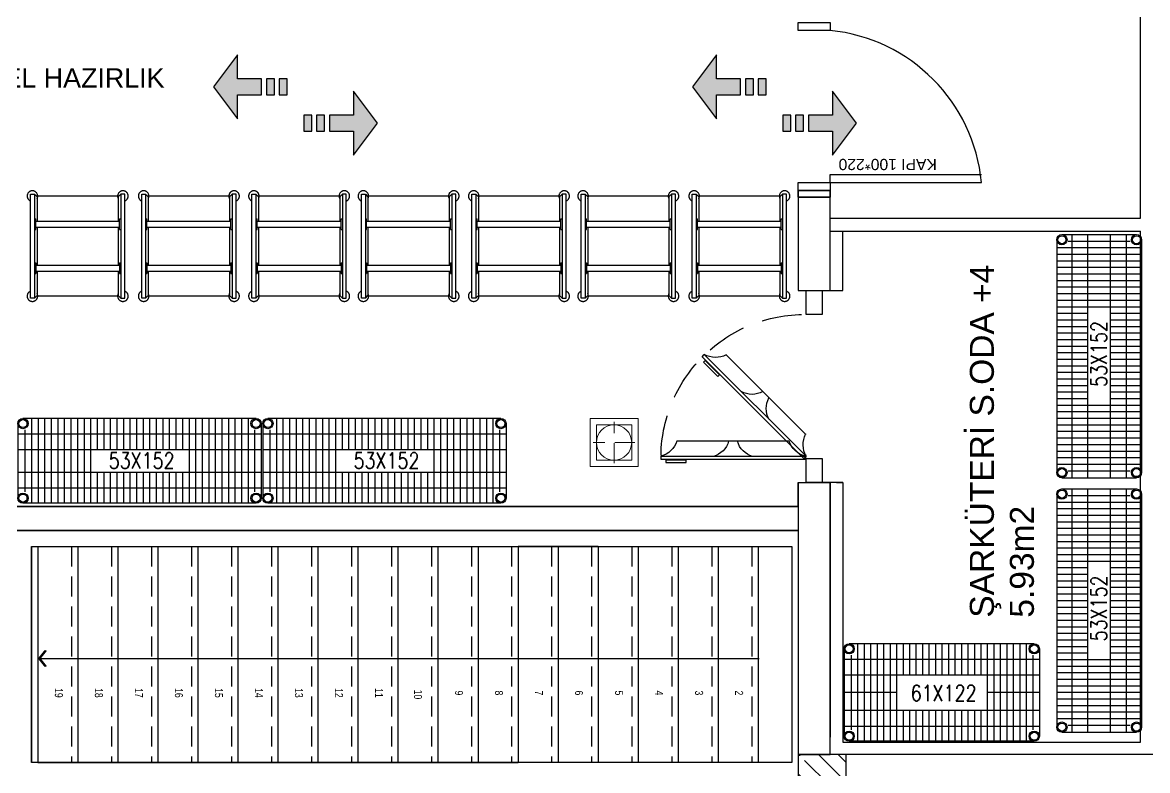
# Model space of a CAD drawing. Header units: millimetres. Extents: x 322668 to 332469, y 13187 to 20117.
# Drawn here: x 327931 to 328633, y 15108 to 15575 of the extents above; entities that cross this region are included whole.
import ezdxf
from ezdxf.enums import TextEntityAlignment as Align

# ---------------------------------------------------------------- set-up
doc = ezdxf.new("R2010")
doc.units = ezdxf.units.MM
doc.header["$LTSCALE"] = 50
doc.header["$MEASUREMENT"] = 0
doc.header["$PDMODE"] = 3
doc.header["$PDSIZE"] = -0.5
for name, pattern in [('DASHED', [0.75, 0.5, -0.25]), ('DASHED2', [0.375, 0.25, -0.125]), ('HIDDEN', [0.375, 0.25, -0.125])]:
    doc.linetypes.add(name, pattern=pattern)
doc.layers.get('0').update_dxf_attribs({"linetype": 'CONTINUOUS'})
doc.layers.get('DEFPOINTS').update_dxf_attribs({"linetype": 'CONTINUOUS'})
for name, color, linetype, lineweight in [('continious2', 253, 'CONTINUOUS', 25), ('GRC-Ekipman', 4, 'CONTINUOUS', 25), ('PLAN', 253, 'CONTINUOUS', 15), ('s-depo', 140, 'CONTINUOUS', 25), ('Tarama', 252, 'CONTINUOUS', 20), ('yerizg-a', 7, 'CONTINUOUS', 15), ('yerizg-b', 7, 'CONTINUOUS', 9)]:
    doc.layers.add(name, color=color, linetype=linetype, lineweight=lineweight)
for name, color, linetype in [('KAPI', 12, 'CONTINUOUS'), ('Kıtc-002 Çizgi', 7, 'CONTINUOUS'), ('Kıtc-034 Soğuk Oda', 1, 'CONTINUOUS'), ('MERDIVEN', 1, 'CONTINUOUS'), ('Mevcut ve İlave Duvar', 7, 'CONTINUOUS'), ('MIM_BA', 3, 'CONTINUOUS'), ('MIM_DOSEME', 7, 'CONTINUOUS'), ('MIM_DUVAR', 4, 'CONTINUOUS'), ('MIM_OLCU-DIS', 1, 'CONTINUOUS'), ('YRNO', 7, 'CONTINUOUS')]:
    doc.layers.add(name, color=color, linetype=linetype)
doc.styles.add('DIMENSIONS', font='apd_dim', dxfattribs={"width": 0.8})
doc.styles.add('OLCU', font='TSIMPLEX.SHX', dxfattribs={"width": 0.7})
doc.styles.add('ROMANS', font='romans.shx')
doc.styles.get("Standard").update_dxf_attribs({"font": 'arial.ttf', "height": 30})
doc.styles.add('style1', font='romand.shx')
doc.dimstyles.new('200-OLCU-DIŞ', dxfattribs={"dimtxt": 30, "dimasz": 10, "dimexe": 0, "dimexo": 0, "dimgap": 10, "dimtad": 1, "dimdec": 1, "dimdsep": 46, "dimtxsty": 'OLCU', "dimblk1": 'DOT', "dimblk2": 'DOT', "dimsah": 1, "dimcen": 0, "dimclrd": 7, "dimclre": 7, "dimclrt": 4, "dimadec": 0, "dimazin": 0, "dimtfac": 1, "dimtdec": 1, "dimtix": 1, "dimtmove": 2, "dimatfit": 3, "dimldrblk": 'DOT', "dimfxl": 0, "dimtolj": 1, "dimarcsym": 0})

# ---------------------------------------------------------------- blocks, each defined once
blk = doc.blocks.new('11_AR4')
at = {"const_width": 0.1}
blk.add_lwpolyline([(-0.462, 0.5), (-0.062, 0), (-0.462, -0.5)], dxfattribs=at)
blk = doc.blocks.new('KAPI 100-220_BRC')
for p, q in [((337178.48, 2130.87, 1648.38), (337088.48, 2130.87, 1648.38)), ((337182.98, 2130.87, 1648.38), (337088.48, 2130.87, 1648.38)), ((337182.98, 2130.87, 1648.38), (337182.98, 2125.87, 1648.38)), ((337178.48, 2125.87, 1648.38), (337088.48, 2125.87, 1648.38)), ((337182.98, 2125.87, 1648.38), (337178.48, 2125.87, 1648.38))]:
    blk.add_line(p, q)
at = {"elevation": 1648.38}
for points in [[(337202.98, 2130.87), (337182.98, 2130.87), (337182.98, 2135.87), (337202.98, 2135.87)], [(337202.98, 2030.87), (337182.98, 2030.87), (337182.98, 2035.87), (337202.98, 2035.87)]]:
    blk.add_lwpolyline(points, close=True, dxfattribs=at)
blk.add_arc((337193.3, 2140.64, 1648.38), 105.27, 185.32312, 264.37453)
at = {"insert": (337116.3, 2123.11, 25.88), "char_height": 7, "width": 67.594, "attachment_point": 1, "style": 'style1'}
blk.add_mtext('{\\fArial|b0|i0|c162|p34;KAPI 100*220 }', dxfattribs=at)
blk = doc.blocks.new('_DOT')
at = {"color": 0, "linetype": 'ByBlock'}
blk.add_line((-0.5, 0), (-1, 0), dxfattribs=at)
at = {"color": 0, "linetype": 'ByBlock', "const_width": 0.5}
blk.add_lwpolyline([(-0.25, 0, 1), (0.25, 0, 1)], format="xyb", close=True, dxfattribs=at)
blk = doc.blocks.new('*D159')
at = {"layer": 'DEFPOINTS', "color": 0}
for p in [(329577.75, 18407.96, -57.5), (327588.54, 14893), (330092.59, 14893)]:
    blk.add_point(p, dxfattribs=at)
at = {"layer": 'MIM_OLCU-DIS', "color": 7, "lineweight": -2}
for p, q in [((330052.83, 18407.96), (330092.59, 18407.96)), ((330092.59, 18397.96), (330092.59, 14903)), ((330052.59, 14893), (330092.59, 14893))]:
    blk.add_line(p, q, dxfattribs=at)
at = {"layer": 'MIM_OLCU-DIS', "color": 7, "lineweight": -2, "xscale": 10, "yscale": 10, "zscale": 10}
for p, rotation in [((330092.59, 18407.96), 90), ((330092.59, 14893), 270)]:
    blk.add_blockref('_DOT', p, dxfattribs=dict(at, rotation=rotation))
at = {"layer": 'MIM_OLCU-DIS', "color": 4, "insert": (330067.59, 16650.48), "char_height": 30, "attachment_point": 5, "rotation": 90, "style": 'OLCU'}
blk.add_mtext('\\A1;3515', dxfattribs=at)
blk = doc.blocks.new('YÖN OKU')
at = {"linetype": 'Continuous'}
h = blk.add_hatch(color=1, dxfattribs=at)
h.paths.add_polyline_path([(10, -8), (0, -8), (0, -13), (10, -13)])
h.paths.add_polyline_path([(10, 0), (0, 0), (0, -5), (10, -5)])
blk.add_hatch(color=1, dxfattribs=at).paths.add_polyline_path([(10, -16), (0, -16), (0, -31), (-15, -31), (5, -46), (25, -31), (10, -31)])
at = {"color": 1, "linetype": 'Continuous'}
for points in [[(10, 0), (0, 0), (0, -5), (10, -5)], [(10, -8), (0, -8), (0, -13), (10, -13)]]:
    blk.add_lwpolyline(points, close=True, dxfattribs=at)
blk.add_lwpolyline([(10, -16), (0, -16), (0, -31), (-15, -31), (5, -46), (25, -31), (10, -31), (10, -16)], dxfattribs=at)
blk = doc.blocks.new('A$C60E3056A')
at = {"layer": 'Kıtc-034 Soğuk Oda', "color": 3}
blk.add_line((13.32, 80.05), (13.32, 9.95), dxfattribs=at)
for points in [[(1.83, 0), (3.83, 0), (3.83, 90), (1.83, 90)], [(1.44, 3.03), (0, 3.03), (0, 15.75), (1.44, 15.75)]]:
    blk.add_lwpolyline(points, close=True, dxfattribs=at)
for centre, radius, start, end in [((17.93, 93.95), 14.65, 195.63806, 251.64889), ((17.17, 61.16), 14, 196.32537, 253.63654), ((17.17, 28.84), 14, 106.36346, 163.67463), ((17.93, -3.95), 14.65, 108.35111, 164.36194)]:
    blk.add_arc(centre, radius, start, end, dxfattribs=at)
blk = doc.blocks.new('A$C4A7C2E03')
at = {"layer": 'Kıtc-034 Soğuk Oda', "color": 254}
blk.add_line((80.05, 0), (9.95, 0), dxfattribs=at)
for points in [[(0, 11.49), (0, 9.49), (90, 9.49), (90, 11.49)], [(3.03, 11.89), (3.03, 13.32), (15.75, 13.32), (15.75, 11.89)]]:
    blk.add_lwpolyline(points, close=True, dxfattribs=at)
for centre, radius, start, end in [((-3.95, -4.61), 14.65, 18.35111, 74.36194), ((28.84, -3.84), 14, 16.36346, 73.67463), ((61.16, -3.84), 14, 106.32537, 163.63654), ((93.95, -4.61), 14.65, 105.63806, 161.64889)]:
    blk.add_arc(centre, radius, start, end, dxfattribs=at)
blk = doc.blocks.new('A$C65962AFD')
at = {"color": 3}
blk.add_wipeout([(90.69, 105), (90.69, 15), (100.69, 15), (100.69, 105)], dxfattribs=at).dxf.layer = 'Kıtc-034 Soğuk Oda'
at = {"layer": 'Kıtc-002 Çizgi', "color": 254, "linetype": 'DASHED'}
blk.add_arc((89.46, 104.46), 89.47, 180.93417, 270.78371, dxfattribs=at)
at = {"layer": 'Kıtc-034 Soğuk Oda'}
for points in [[(100.69, 105), (100.69, 120), (90.69, 120), (90.69, 105)], [(100.69, 0), (100.69, 15), (90.69, 15), (90.69, 0)]]:
    blk.add_lwpolyline(points, close=True, dxfattribs=at)
at = {"layer": 'Kıtc-002 Çizgi'}
blk.add_blockref('A$C4A7C2E03', (0, 94.09), dxfattribs=at)
at = {"layer": 'Kıtc-002 Çizgi', "rotation": 315}
blk.add_blockref('A$C60E3056A', (24.34, 42.65), dxfattribs=at)
blk = doc.blocks.new('A$C4E9A7B0B')
for p, q in [((0, 57.79), (0, 3.2)), ((118.8, 61), (3.2, 61)), ((122, 57.79), (122, 3.2)), ((118.8, 0), (3.2, 0))]:
    blk.add_line(p, q)
for centre in [(3.2, 57.8), (118.8, 57.8), (3.2, 3.2), (118.8, 3.2)]:
    blk.add_circle(centre, 3.2)
at = {"layer": 'continious2'}
for p, q in [((8.48, 61), (8.48, 0)), ((12.53, 61), (12.53, 0)), ((16.58, 61), (16.58, 0)), ((20.63, 61), (20.63, 0)), ((24.68, 61), (24.68, 0)), ((28.73, 61), (28.73, 0)), ((32.78, 61), (32.78, 0)), ((36.83, 61), (36.83, 41.58)), ((40.88, 61), (40.88, 41.58)), ((44.93, 61), (44.93, 41.58)), ((48.98, 61), (48.98, 41.58)), ((53.03, 61), (53.03, 41.58)), ((57.08, 61), (57.08, 41.58)), ((61.13, 61), (61.13, 41.58)), ((65.18, 61), (65.18, 41.58)), ((69.23, 61), (69.23, 41.58)), ((73.28, 61), (73.28, 41.58)), ((77.33, 61), (77.33, 41.58)), ((81.38, 61), (81.38, 41.58)), ((85.43, 61), (85.43, 41.58)), ((89.48, 61), (89.48, 0)), ((93.53, 61), (93.53, 0)), ((97.58, 61), (97.58, 0)), ((101.63, 61), (101.63, 0)), ((105.68, 61), (105.68, 0)), ((109.73, 61), (109.73, 0)), ((113.78, 61), (113.78, 0)), ((0, 51.43), (122, 51.43)), ((4.43, 53.91), (4.43, 7.09)), ((117.83, 53.91), (117.83, 7.09)), ((0, 41.58), (122, 41.58)), ((32.78, 30.5), (0, 30.5)), ((122, 30.5), (89.48, 30.5)), ((0, 19.41), (122, 19.41)), ((36.83, 19.41), (36.83, 0)), ((40.88, 19.41), (40.88, 0)), ((44.93, 19.41), (44.93, 0)), ((48.98, 19.41), (48.98, 0)), ((53.03, 19.41), (53.03, 0)), ((57.08, 19.41), (57.08, 0)), ((61.13, 19.41), (61.13, 0)), ((65.18, 19.41), (65.18, 0)), ((69.23, 19.41), (69.23, 0)), ((73.28, 19.41), (73.28, 0)), ((77.33, 19.41), (77.33, 0)), ((81.38, 19.41), (81.38, 0)), ((85.43, 19.41), (85.43, 0)), ((0, 9.57), (122, 9.57))]:
    blk.add_line(p, q, dxfattribs=at)
for centre in [(3.2, 57.8), (118.8, 57.8), (3.2, 3.2), (118.8, 3.2)]:
    blk.add_circle(centre, 2.5, dxfattribs=at)
at = {"style": 'style1', "width": 0.8}
blk.add_text('61X122', height=10, dxfattribs=at).set_placement((41.61, 25.15))
blk = doc.blocks.new('A$C348D1555')
for p, q in [((0, 49.79), (0, 3.2)), ((148.8, 53), (3.2, 53)), ((152, 49.79), (152, 3.2)), ((148.8, 0), (3.2, 0))]:
    blk.add_line(p, q)
for centre in [(3.2, 49.8), (148.8, 49.8), (3.2, 3.2), (148.8, 3.2)]:
    blk.add_circle(centre, 3.2)
at = {"layer": 'continious2'}
for p, q in [((8.53, 53), (8.53, 0)), ((12.63, 53), (12.63, 0)), ((16.73, 53), (16.73, 0)), ((20.83, 53), (20.83, 0)), ((24.93, 53), (24.93, 0)), ((29.03, 53), (29.03, 0)), ((33.13, 53), (33.13, 0)), ((37.23, 53), (37.23, 0)), ((41.33, 53), (41.33, 0)), ((45.43, 53), (45.43, 0)), ((49.53, 53), (49.53, 33.58)), ((53.63, 53), (53.63, 33.58)), ((57.73, 53), (57.73, 33.58)), ((61.83, 53), (61.83, 33.58)), ((65.93, 53), (65.93, 33.58)), ((70.03, 53), (70.03, 33.58)), ((74.13, 53), (74.13, 33.58)), ((78.23, 53), (78.23, 33.58)), ((82.33, 53), (82.33, 33.58)), ((86.43, 53), (86.43, 33.58)), ((90.53, 53), (90.53, 33.58)), ((94.63, 53), (94.63, 33.58)), ((98.73, 53), (98.73, 33.58)), ((102.83, 53), (102.83, 33.58)), ((106.93, 53), (106.93, 0)), ((111.03, 53), (111.03, 0)), ((115.13, 53), (115.13, 0)), ((119.23, 53), (119.23, 0)), ((123.33, 53), (123.33, 0)), ((127.43, 53), (127.43, 0)), ((131.53, 53), (131.53, 0)), ((135.63, 53), (135.63, 0)), ((139.73, 53), (139.73, 0)), ((143.83, 53), (143.83, 0)), ((0, 43.43), (152, 43.43)), ((4.43, 45.91), (4.43, 7.09)), ((147.93, 45.91), (147.93, 7.09)), ((0, 33.58), (152, 33.58)), ((0, 19.41), (152, 19.41)), ((49.53, 19.41), (49.53, 0)), ((53.63, 19.41), (53.63, 0)), ((57.73, 19.41), (57.73, 0)), ((61.83, 19.41), (61.83, 0)), ((65.93, 19.41), (65.93, 0)), ((70.03, 19.41), (70.03, 0)), ((74.13, 19.41), (74.13, 0)), ((78.23, 19.41), (78.23, 0)), ((82.33, 19.41), (82.33, 0)), ((86.43, 19.41), (86.43, 0)), ((90.53, 19.41), (90.53, 0)), ((94.63, 19.41), (94.63, 0)), ((98.73, 19.41), (98.73, 0)), ((102.83, 19.41), (102.83, 0)), ((0, 9.57), (152, 9.57))]:
    blk.add_line(p, q, dxfattribs=at)
for centre in [(3.2, 49.8), (148.8, 49.8), (3.2, 3.2), (148.8, 3.2)]:
    blk.add_circle(centre, 2.5, dxfattribs=at)
at = {"style": 'style1', "width": 0.8}
blk.add_text('53X152', height=10, dxfattribs=at).set_placement((56.77, 21.68))
blk = doc.blocks.new('Y-SIFON')
at = {"layer": 'yerizg-a', "color": 0, "linetype": 'Continuous'}
blk.add_circle((0, 0), 11, dxfattribs=at)
at = {"layer": 'yerizg-b', "color": 0, "linetype": 'DASHED2'}
for points in [[(0, 13), (0, -13)], [(-13, 0), (13, 0)]]:
    blk.add_lwpolyline(points, dxfattribs=at)
blk = doc.blocks.new('1bs-yk33a')
at = {"layer": 'yerizg-a', "color": 0}
blk.add_lwpolyline([(0, 0), (30, 0), (30, -30), (0, -30)], close=True, dxfattribs=at)
at = {"layer": 'yerizg-b', "color": 0}
blk.add_lwpolyline([(4, -4), (26, -4), (26, -26), (4, -26)], close=True, dxfattribs=at)
at = {"layer": 'PLAN', "color": 0, "linetype": 'Continuous'}
blk.add_blockref('Y-SIFON', (15, -15), dxfattribs=at)
at = {"layer": 'YRNO', "linetype": 'Continuous', "style": 'ROMANS', "width": 0.8}
blk.add_attdef('YRNO', text='', height=10, dxfattribs=at).set_placement((16, -40), align=Align.MIDDLE)
blk = doc.blocks.new('ARB. GN 2.1 17 raflı')
at = {"ltscale": 5}
for p, q in [((-56.52, 0), (-54.87, -1.65)), ((-2.48, 0), (-4.13, -1.65)), ((-3.72, -1.24), (-55.28, -1.24)), ((-54.87, -1.65), (-54.87, -16.92)), ((-4.13, -1.65), (-4.13, -16.92)), ((-54.87, -20.58), (-54.87, -44.42)), ((-4.13, -20.58), (-4.13, -44.42)), ((-54.87, -48.08), (-54.87, -63.35)), ((-4.13, -48.08), (-4.13, -63.35)), ((-56.52, -65), (-54.87, -63.35)), ((-3.72, -63.76), (-55.28, -63.76)), ((-2.48, -65), (-4.13, -63.35))]:
    blk.add_line(p, q, dxfattribs=at)
at = {"color": 253, "linetype": 'HIDDEN', "ltscale": 5}
for p, q in [((-56.52, -15.45), (-55.7, -15.45)), ((-55.7, -22.05), (-55.7, -15.45)), ((-55.7, -16.92), (-3.3, -16.92)), ((-55.7, -20.58), (-3.3, -20.58)), ((-3.3, -22.05), (-3.3, -15.45)), ((-3.3, -15.45), (-2.48, -15.45)), ((-56.52, -22.05), (-55.7, -22.05)), ((-3.3, -22.05), (-2.48, -22.05)), ((-56.52, -42.95), (-55.7, -42.95)), ((-55.7, -42.95), (-55.7, -49.55)), ((-55.7, -44.42), (-3.3, -44.42)), ((-55.7, -48.08), (-3.3, -48.08)), ((-3.3, -42.95), (-3.3, -49.55)), ((-3.3, -42.95), (-2.48, -42.95)), ((-56.52, -49.55), (-55.7, -49.55)), ((-3.3, -49.55), (-2.48, -49.55))]:
    blk.add_line(p, q, dxfattribs=at)
at = {"ltscale": 5}
for points in [[(-56.52, -65), (-59, -65), (-59, 0), (-56.52, 0)], [(0, 0), (-2.48, 0), (-2.48, -65), (0, -65)]]:
    blk.add_lwpolyline(points, close=True, dxfattribs=at)
at = {"color": 253, "linetype": 'HIDDEN', "ltscale": 5}
for centre, start, end in [((-57.76, -1.24), 331.04498, 247.97569), ((-1.24, -1.24), 292.02431, 208.95502), ((-57.76, -63.76), 112.02431, 28.95502), ((-1.24, -63.76), 151.04498, 67.97569)]:
    blk.add_arc(centre, 3.3, start, end, dxfattribs=at)

msp = doc.modelspace()

# ---------------------------------------------------------------- hatches: boundary and pattern name
at = {"layer": 'Tarama', "ltscale": 0.5}
h = msp.add_hatch(dxfattribs=at)
h.set_pattern_fill('ANSI35', color=256, scale=70, angle=-90)
h.set_pattern_definition([(315, (-29775.514, 5926.281), (12.3743687, 12.3743687), []), (315, (-29775.514, 5913.907), (12.3743687, 12.3743687), [21.875, -4.375, 0, -4.375])])
h.paths.add_polyline_path([(328445.14, 15117.96), (328430.14, 15117.96), (328430.14, 15077.96), (328445.14, 15077.96)])
h.paths.add_polyline_path([(328430.14, 15117.96), (328415.14, 15117.96), (328415.14, 15077.96), (328430.14, 15077.96)])

# ---------------------------------------------------------------- linework, layer by layer
at = {"layer": 'MERDIVEN', "linetype": 'Continuous'}
for p, q in [((327936.14, 15247.96, -365), (327936.14, 15112.96, -365)), ((327940.14, 15247.96, 952.5), (327940.14, 15112.96, 952.5)), ((327965.14, 15247.96, -365), (327965.14, 15112.96, -365)), ((327990.14, 15247.96, -365), (327990.14, 15112.96, -365)), ((328015.14, 15247.96, -365), (328015.14, 15112.96, -365)), ((328040.14, 15247.96, -365), (328040.14, 15112.96, -365)), ((328065.14, 15247.96, -365), (328065.14, 15112.96, -365)), ((328090.14, 15247.96, -365), (328090.14, 15112.96, -365)), ((328115.14, 15247.96, -365), (328115.14, 15112.96, -365)), ((328140.14, 15247.96, -365), (328140.14, 15112.96, -365)), ((328165.14, 15247.96, -365), (328165.14, 15112.96, -365)), ((328190.14, 15247.96, -365), (328190.14, 15112.96, -365)), ((328215.14, 15247.96, -365), (328215.14, 15112.96, -365)), ((328240.14, 15247.96, -365), (328240.14, 15112.96, -365)), ((328265.14, 15247.96, -365), (328265.14, 15112.96, -365)), ((328290.14, 15247.96, -365), (328290.14, 15112.96, -365)), ((328315.14, 15247.96, -365), (328315.14, 15112.96, -365)), ((328340.14, 15247.96, -365), (328340.14, 15112.96, -365)), ((328365.14, 15247.96, -365), (328365.14, 15112.96, -365)), ((328390.14, 15247.96, -365), (328390.14, 15112.96, -365)), ((328415.14, 15247.96, -365), (328415.14, 15112.96, -365)), ((328415.14, 15247.96, -365), (328415.14, 15112.96, -365)), ((327940.14, 15177.96, -365), (327965.14, 15177.96, -365)), ((327940.76, 15177.96, -365), (328390.76, 15177.96, -365)), ((327940.14, 15112.96, -365), (327965.14, 15112.96, -365)), ((327965.14, 15112.96, -365), (327990.14, 15112.96, -365)), ((327990.14, 15112.96, -365), (328015.14, 15112.96, -365)), ((328015.14, 15112.96, -365), (328040.14, 15112.96, -365)), ((328040.14, 15112.96, -365), (328065.14, 15112.96, -365)), ((328065.14, 15112.96, -365), (328090.14, 15112.96, -365)), ((328090.14, 15112.96, -365), (328115.14, 15112.96, -365)), ((328115.14, 15112.96, -365), (328140.14, 15112.96, -365)), ((328140.14, 15112.96, -365), (328165.14, 15112.96, -365)), ((328165.14, 15112.96, -365), (328190.14, 15112.96, -365)), ((328190.14, 15112.96, -365), (328215.14, 15112.96, -365)), ((328215.14, 15112.96, -365), (328240.14, 15112.96, -365))]:
    msp.add_line(p, q, dxfattribs=at)
at = {"layer": 'MERDIVEN', "linetype": 'HIDDEN'}
for p, q in [((327936.14, 15247.96, 952.5), (327936.14, 15112.96, 952.5)), ((327961.14, 15247.96, -365), (327961.14, 15112.96, -365)), ((327986.14, 15247.96, -365), (327986.14, 15112.96, -365)), ((328011.14, 15247.96, -365), (328011.14, 15112.96, -365)), ((328036.14, 15247.96, -365), (328036.14, 15112.96, -365)), ((328061.14, 15247.96, -365), (328061.14, 15112.96, -365)), ((328086.14, 15247.96, -365), (328086.14, 15112.96, -365)), ((328111.14, 15247.96, -365), (328111.14, 15112.96, -365)), ((328136.14, 15247.96, -365), (328136.14, 15112.96, -365)), ((328161.14, 15247.96, -365), (328161.14, 15112.96, -365)), ((328186.14, 15247.96, -365), (328186.14, 15112.96, -365)), ((328211.14, 15247.96, -365), (328211.14, 15112.96, -365)), ((328236.14, 15247.96, -365), (328236.14, 15112.96, -365)), ((328261.14, 15247.96, -365), (328261.14, 15112.96, -365)), ((328286.14, 15247.96, -365), (328286.14, 15112.96, -365)), ((328311.14, 15247.96, -365), (328311.14, 15112.96, -365)), ((328336.14, 15247.96, -365), (328336.14, 15112.96, -365)), ((328361.14, 15247.96, -365), (328361.14, 15112.96, -365)), ((328386.14, 15247.96, -365), (328386.14, 15112.96, -365)), ((328411.14, 15247.96, -365), (328411.14, 15112.96, -365)), ((328411.14, 15247.96, -365), (328411.14, 15112.96, -365))]:
    msp.add_line(p, q, dxfattribs=at)
at = {"layer": 'MERDIVEN', "linetype": 'Continuous', "elevation": -365}
msp.add_lwpolyline([(327936.14, 15247.96), (328411.14, 15247.96), (328411.14, 15112.96), (327936.14, 15112.96), (327936.14, 15247.96)], close=True, dxfattribs=at)
at = {"layer": 'Mevcut ve İlave Duvar'}
for p, q in [((328415.14, 15407.96, -417.5), (328435.14, 15407.96, -417.5)), ((328415.14, 15272.96, -417.5), (328415.14, 15287.96, -417.5)), ((328415.14, 15287.96, -417.5), (328435.14, 15287.96, -417.5))]:
    msp.add_line(p, q, dxfattribs=at)
at = {"layer": 'MIM_BA'}
msp.add_lwpolyline([(328445.14, 15077.96), (328445.14, 15117.96), (328415.14, 15117.96), (328415.14, 15077.96), (328445.14, 15077.96)], dxfattribs=at)
at = {"layer": 'MIM_DOSEME'}
for p, q in [((328415.14, 15466.21, -417.5), (328415.14, 15407.96, -417.5)), ((328415.14, 15466.21, -417.5), (328415.14, 15456.21, -417.5)), ((328415.14, 15287.96, -417.5), (328415.14, 15276.96, -417.5)), ((328435.14, 15287.96, -382.88), (328435.14, 15128.75, -350))]:
    msp.add_line(p, q, dxfattribs=at)
at = {"layer": 'MIM_DUVAR'}
for p, q in [((327940.14, 15247.96, -365), (327965.14, 15247.96, -365)), ((327965.14, 15247.96, -365), (327990.14, 15247.96, -365)), ((327990.14, 15247.96, -365), (328015.14, 15247.96, -365)), ((328015.14, 15247.96, -365), (328040.14, 15247.96, -365)), ((328040.14, 15247.96, -365), (328065.14, 15247.96, -365)), ((328065.14, 15247.96, -365), (328090.14, 15247.96, -365)), ((328090.14, 15247.96, -365), (328115.14, 15247.96, -365)), ((328115.14, 15247.96, -365), (328140.14, 15247.96, -365)), ((328140.14, 15247.96, -365), (328165.14, 15247.96, -365)), ((328165.14, 15247.96, -365), (328190.14, 15247.96, -365)), ((328190.14, 15247.96, -365), (328215.14, 15247.96, -365)), ((328215.14, 15247.96, -365), (328240.14, 15247.96, -365)), ((328265.14, 15247.96, -365), (328240.14, 15247.96, -365)), ((328290.14, 15247.96, -365), (328265.14, 15247.96, -365))]:
    msp.add_line(p, q, dxfattribs=at)
at = {"layer": 'MIM_DUVAR', "color": 22, "elevation": -417.5}
for points in [[(328435.14, 15407.96), (328435.14, 15470.46)], [(328435.14, 15407.96), (328435.14, 15470.46)], [(328415.14, 15466.21), (328415.14, 15407.96)], [(328415.14, 15466.21), (328415.14, 15407.96)], [(328415.14, 15287.96), (328415.14, 15276.96)], [(328435.14, 15276.96), (328435.14, 15287.96)], [(328415.14, 15276.96), (328415.14, 15117.96), (328435.14, 15117.96), (328435.14, 15276.96)]]:
    msp.add_lwpolyline(points, dxfattribs=at)
at = {"layer": 'MIM_DUVAR'}
for points in [[(328435.14, 15470.46, 442.5), (328415.14, 15470.46, 442.5), (328415.14, 15470.46, 658.5), (328435.14, 15470.46, 658.5)], [(328415.14, 15470.21, 860), (328415.14, 15466.21, 860), (328415.14, 15466.21, 1080), (328415.14, 15470.21, 1076)], [(328435.14, 15470.21, 860), (328435.14, 15466.21, 860), (328435.14, 15466.21, 1080), (328435.14, 15470.21, 1076)], [(328435.14, 15466.21, 860), (328415.14, 15466.21, 860), (328415.14, 15466.21, 1080), (328435.14, 15466.21, 1080)]]:
    msp.add_3dface(points, dxfattribs=at)
for points, invisible_edges in [([(328415.14, 15466.21, 860), (328415.14, 15466.21, 1080), (328435.14, 15466.21, 1080), (328435.14, 15466.21, 860)], 10), ([(328415.14, 15272.96, -417.5), (327748.14, 15272.96, -365), (327768.14, 15272.96, -15), (328415.14, 15272.96, -417.5)], 2), ([(328415.14, 15257.96, -417.5), (327768.14, 15257.96, -15), (327768.14, 15257.96, -15), (328415.14, 15257.96, -417.5)], 2)]:
    msp.add_3dface(points, dxfattribs=dict(at, invisible_edges=invisible_edges))
at = {"layer": 's-depo'}
for p, q in [((328629.05, 15453.1, -324.54), (328629.05, 15628.46, -324.54)), ((328435.14, 15453.1, -405), (328629.05, 15453.1, -2254.09)), ((328435.14, 15445.1, -405), (328629.05, 15445.1, -2254.09)), ((328443.14, 15445.1, -481.29), (328629.05, 15445.1, -2254.09)), ((328629.05, 15125.75, -324.54), (328629.05, 15445.1, -324.54)), ((328435.14, 15407.96, -417.5), (328443.14, 15407.96, -417.5)), ((328439.14, 15287.96, -417.5), (328443.14, 15287.96, -417.5)), ((328443.14, 15287.96, -382.88), (328443.14, 15125.75, -349.38)), ((328443.14, 15125.75, -350), (328629.05, 15125.75, -350)), ((328877.59, 15117.96, -67.5), (328435.14, 15117.96, -67.5))]:
    msp.add_line(p, q, dxfattribs=at)
at = {"layer": 's-depo', "elevation": -417.5}
msp.add_lwpolyline([(328443.14, 15407.96), (328443.14, 15445.1)], dxfattribs=at)

# ---------------------------------------------------------------- block references
for p, rotation in [((328095.93, 15540.28, -287.04), 270), ((328395.22, 15540.28, -287.04), 270), ((328106.27, 15507.44, -287.04), 89.99999999999999), ((328405.55, 15507.44, -287.04), 89.99999999999999)]:
    msp.add_blockref('YÖN OKU', p, dxfattribs=dict(rotation=rotation))
at = {"layer": 'GRC-Ekipman'}
for name, p in [('ARB. GN 2.1 17 raflı', (327994.52, 15468.21)), ('ARB. GN 2.1 17 raflı', (328064.01, 15468.21)), ('ARB. GN 2.1 17 raflı', (328132.87, 15468.21)), ('ARB. GN 2.1 17 raflı', (328201.27, 15468.21)), ('ARB. GN 2.1 17 raflı', (328270.22, 15468.21)), ('A$C348D1555', (327927.66, 15274.98)), ('A$C348D1555', (328080.66, 15274.98)), ('A$C4E9A7B0B', (328443.84, 15126.21))]:
    msp.add_blockref(name, p, dxfattribs=at)
at = {"layer": 'GRC-Ekipman', "rotation": 90}
for p in [(328629.75, 15290.92), (328629.75, 15131.92)]:
    msp.add_blockref('A$C348D1555', p, dxfattribs=at)
at = {"layer": 'KAPI', "rotation": 180}
msp.add_blockref('KAPI 100-220_BRC', (665618.13, 17606.33, -2065.88), dxfattribs=at)
at = {"layer": 'MERDIVEN', "linetype": 'Continuous', "xscale": 10, "yscale": 10, "zscale": 10, "rotation": 180}
for p in [(327940.14, 15177.96, -365), (327940.76, 15177.96, -365)]:
    msp.add_blockref('11_AR4', p, dxfattribs=at)
at = {"layer": 'MIM_DUVAR', "color": 134, "xscale": -1, "rotation": 270}
msp.add_blockref('1bs-yk33a', (328315.14, 15297.96, -417.5), dxfattribs=at)

# ---------------------------------------------------------------- texts
at = {"layer": 'MERDIVEN', "linetype": 'Continuous', "style": 'DIMENSIONS', "width": 0.8}
for s, p in [('19', (327953.26, 15156.45, -365)), ('18', (327978.26, 15156.45, -365)), ('17', (328003.26, 15156.45, -365)), ('16', (328028.26, 15156.45, -365)), ('15', (328053.26, 15156.45, -365)), ('14', (328078.26, 15156.45, -365)), ('13', (328103.26, 15156.45, -365)), ('12', (328128.26, 15156.45, -365)), ('11', (328153.26, 15156.45, -365)), ('10', (328177.64, 15155.47, -365)), ('9', (328203.26, 15156.45, -365)), ('8', (328228.26, 15156.45, -365)), ('7', (328253.26, 15156.45, -365)), ('6', (328278.26, 15156.45, -365)), ('5', (328303.26, 15156.45, -365)), ('4', (328328.26, 15156.45, -365)), ('3', (328353.26, 15156.45, -365)), ('2', (328378.26, 15156.45, -365))]:
    msp.add_text(s, height=5, rotation=270, dxfattribs=at).set_placement(p, align=Align.MIDDLE_CENTER)
at = {"layer": 'MIM_DOSEME', "insert": (327882.35, 15546.81, -539), "char_height": 12, "attachment_point": 1}
msp.add_mtext_dynamic_manual_height_columns('GENEL HAZIRLIK +4', width=144.066, gutter_width=150, heights=[0], dxfattribs=at)
at = {"layer": 's-depo'}
note = msp.add_mtext_dynamic_manual_height_columns('{\\H0.75x;ŞARKÜTERİ S.ODA +4\\P5.93m2\\P}', width=499.7884, gutter_width=150, heights=[53.33, 0], dxfattribs=dict(at, insert=(328522.41, 15203.48), char_height=20, attachment_point=1, rotation=90))
for column, words in zip(note.columns.linked_columns, ['{\\H0.75x;\\P\\P\\P}']):
    column.text = words

# ---------------------------------------------------------------- dimensions: what is measured, and where the dimension line sits
at = {"layer": 'MIM_OLCU-DIS', "color": 22}
dim = msp.add_linear_dim(base=(330092.59, 14893), p1=(329577.75, 18407.96, -57.5), p2=(327588.54, 14893), angle=270, dimstyle='200-OLCU-DIŞ', dxfattribs=at)
dim.commit()
dim.dimension.update_dxf_attribs({"geometry": '*D159', "text_midpoint": (330067.59, 16650.48)})

# ---------------------------------------------------------------- next in the draw order: block references
at = {"layer": 'MIM_DUVAR', "color": 134, "xscale": -1, "rotation": 179.9998601791523}
msp.add_blockref('A$C65962AFD', (328329.46, 15407.96, -417.5), dxfattribs=at)

# ---------------------------------------------------------------- next in the draw order: linework, layer by layer
at = {"layer": 's-depo'}
msp.add_line((328443.14, 15287.96, -417.5), (328425.14, 15287.96, -417.5), dxfattribs=at)

# ---------------------------------------------------------------- next in the draw order: block references
at = {"layer": 'GRC-Ekipman'}
for p in [(328338.54, 15468.21), (328407.93, 15468.21)]:
    msp.add_blockref('ARB. GN 2.1 17 raflı', p, dxfattribs=at)

doc.saveas('drawing.dxf')
